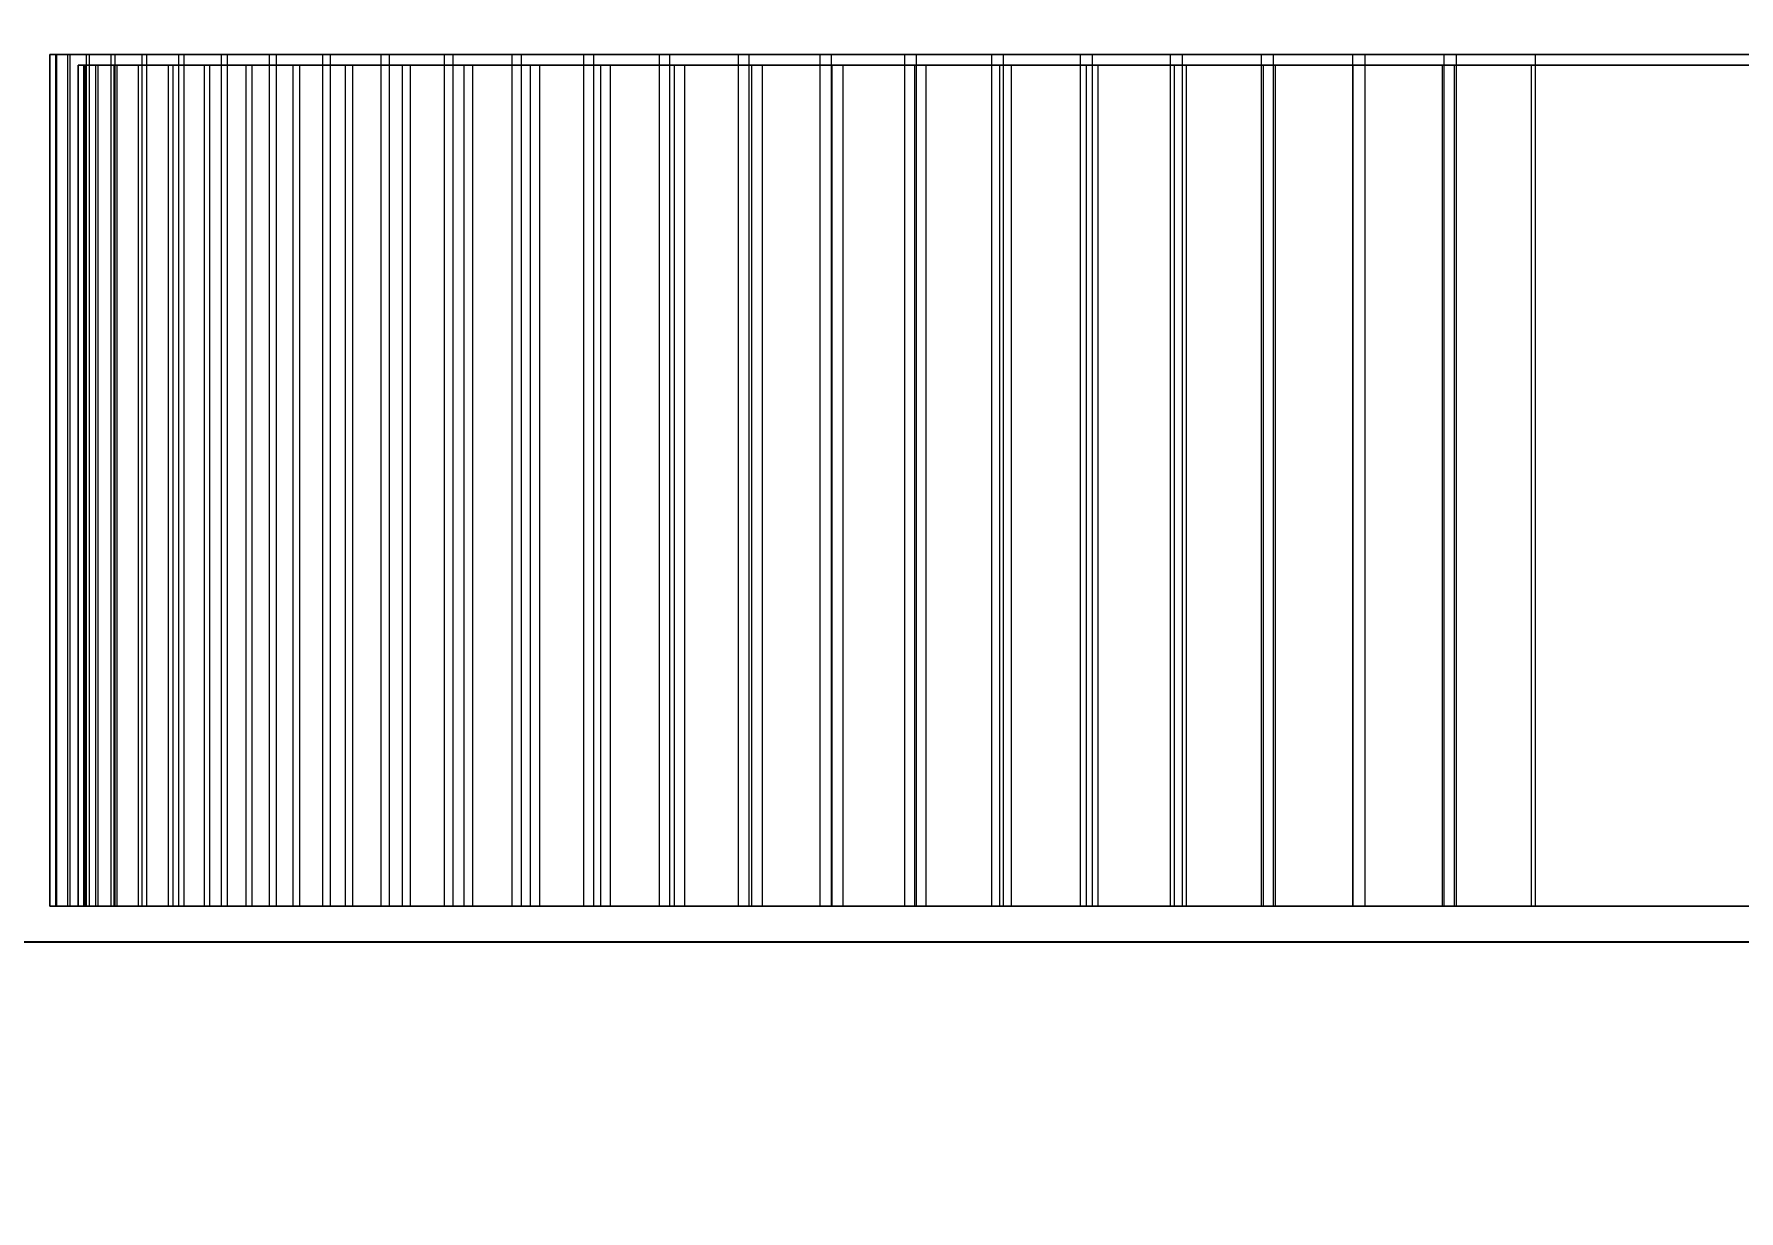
# Model space of a CAD drawing. Header units: millimetres. Extents: x -191664 to 191490, y -197311 to 10263.
# Drawn here: x 400.8 to 881, y -112285.8 to -111954.2 of the extents above; entities that cross this region are included whole.
import ezdxf

# ---------------------------------------------------------------- set-up
doc = ezdxf.new("R2010")
doc.units = ezdxf.units.MM
for name, color, linetype, lineweight in [('COTAS_O', 1, 'Continuous', 0), ('DET_briquetadora_superior', 7, 'Continuous', 0), ('R15_COTAS_TRANSPORTE_P', 1, 'Continuous', 0)]:
    doc.layers.add(name, color=color, linetype=linetype, lineweight=lineweight)
doc.dimstyles.new('PLANTA_20', dxfattribs={"dimtxt": 50, "dimasz": 30, "dimexe": 30, "dimexo": 16, "dimgap": 20, "dimtad": 1, "dimtih": 1, "dimtoh": 1, "dimdec": 1, "dimzin": 0, "dimdsep": 46, "dimcen": 0.09, "dimadec": 0, "dimazin": 0, "dimtfac": 1, "dimtdec": 4, "dimtofl": 0, "dimtmove": 0, "dimatfit": 3, "dimfxl": 1, "dimtolj": 1, "dimtzin": 0, "dimarcsym": 0})

# ---------------------------------------------------------------- blocks, each defined once
blk = doc.blocks.new('*D80')
at = {"layer": 'COTAS_O', "color": 0, "lineweight": -2, "transparency": 16777216}
for p, q in [((75, -111726), (75, -112240)), ((2275, -111726), (2275, -112240)), ((105, -112210), (2245, -112210))]:
    blk.add_line(p, q, dxfattribs=at)
at = {"layer": 'COTAS_O', "color": 0, "transparency": 16777216}
for points in [[(105, -112205), (105, -112215), (75, -112210)], [(2245, -112205), (2245, -112215), (2275, -112210)]]:
    blk.add_solid(points, dxfattribs=at)
at = {"layer": 'Defpoints', "color": 0, "transparency": 16777216}
for p in [(75, -111710), (2275, -111710), (2275, -112210)]:
    blk.add_point(p, dxfattribs=at)
blk = doc.blocks.new('*D131')
at = {"layer": 'Defpoints', "color": 0, "transparency": 16777216}
for p in [(1100, -183968.15), (1139.8, -184162.66), (1104.62, -184212), (1304.62, -184212), (1304.62, -184212)]:
    blk.add_point(p, dxfattribs=at)
at = {"layer": 'R15_COTAS_TRANSPORTE_P', "color": 0, "lineweight": -2, "transparency": 16777216}
blk.add_arc((1304.62, -184212), 172.05, 140.0034, 169.9966, dxfattribs=at)
at = {"layer": 'R15_COTAS_TRANSPORTE_P', "color": 0, "transparency": 16777216}
for points in [[(1169.28, -184097.88), (1176.35, -184104.95), (1194.03, -184080.2)], [(1140.17, -184182.55), (1130.2, -184181.68), (1132.57, -184212)]]:
    blk.add_solid(points, dxfattribs=at)
blk = doc.blocks.new('*D132')
at = {"layer": 'Defpoints', "color": 0, "transparency": 16777216}
for p in [(-500, -194490), (-500, -194490), (500, -194490), (203.29, -194656.68), (439.69, -194832.02)]:
    blk.add_point(p, dxfattribs=at)
at = {"layer": 'R15_COTAS_TRANSPORTE_P', "color": 0, "lineweight": -2, "transparency": 16777216}
blk.add_arc((-500, -194490), 722.77, 342.37834, 357.62166, dxfattribs=at)
at = {"layer": 'R15_COTAS_TRANSPORTE_P', "color": 0, "transparency": 16777216}
for points in [[(217.15, -194519.89), (227.15, -194520.1), (222.77, -194490)], [(193.59, -194710.42), (184.12, -194707.19), (179.18, -194737.2)]]:
    blk.add_solid(points, dxfattribs=at)
blk = doc.blocks.new('*D133')
at = {"layer": 'Defpoints', "color": 0, "transparency": 16777216}
for p in [(439.69, -194147.98), (217.89, -194406.09), (-500, -194490), (-500, -194490), (500, -194490)]:
    blk.add_point(p, dxfattribs=at)
at = {"layer": 'R15_COTAS_TRANSPORTE_P', "color": 0, "lineweight": -2, "transparency": 16777216}
blk.add_arc((-500, -194490), 722.77, 2.37834, 17.62166, dxfattribs=at)
at = {"layer": 'R15_COTAS_TRANSPORTE_P', "color": 0, "transparency": 16777216}
for points in [[(184.12, -194272.81), (193.59, -194269.58), (179.18, -194242.8)], [(227.15, -194459.9), (217.15, -194460.11), (222.77, -194490)]]:
    blk.add_solid(points, dxfattribs=at)

msp = doc.modelspace()

# ---------------------------------------------------------------- linework, layer by layer
at = {"layer": 'DET_briquetadora_superior', "color": 9, "true_color": 0xb9c3c2}
for p, q in [((405.17, -111960), (405.29, -111960)), ((406.84, -111960), (405.17, -111960)), ((405.17, -112200), (405.17, -111960)), ((405.29, -111960), (407.2, -111960)), ((405.29, -112200), (405.29, -111960)), ((410.31, -111960), (406.84, -111960)), ((406.84, -112200), (406.84, -111960)), ((407.2, -111960), (410.91, -111960)), ((407.2, -112200), (407.2, -111960)), ((415.54, -111960), (410.31, -111960)), ((410.31, -112200), (410.31, -111960)), ((410.91, -111960), (416.38, -111960)), ((410.91, -112200), (410.91, -111960)), ((422.52, -111960), (415.54, -111960)), ((415.54, -112200), (415.54, -111960)), ((416.38, -111960), (423.59, -111960)), ((416.38, -112200), (416.38, -111960)), ((431.21, -111960), (422.52, -111960)), ((422.52, -112200), (422.52, -111960)), ((423.59, -111960), (432.5, -111960)), ((423.59, -112200), (423.59, -111960)), ((441.56, -111960), (431.21, -111960)), ((431.21, -112200), (431.21, -111960)), ((432.5, -111960), (443.08, -111960)), ((432.5, -112200), (432.5, -111960)), ((453.54, -111960), (441.56, -111960)), ((441.56, -112200), (441.56, -111960)), ((443.08, -111960), (455.27, -111960)), ((443.08, -112200), (443.08, -111960)), ((467.08, -111960), (453.54, -111960)), ((453.54, -112200), (453.54, -111960)), ((455.27, -111960), (469.02, -111960)), ((455.27, -112200), (455.27, -111960)), ((482.11, -111960), (467.08, -111960)), ((467.08, -112200), (467.08, -111960)), ((469.02, -111960), (484.24, -111960)), ((469.02, -112200), (469.02, -111960)), ((498.57, -111960), (482.11, -111960)), ((482.11, -112200), (482.11, -111960)), ((484.24, -111960), (500.88, -111960)), ((484.24, -112200), (484.24, -111960)), ((516.36, -111960), (498.57, -111960)), ((498.57, -112200), (498.57, -111960)), ((500.88, -111960), (518.86, -111960)), ((500.88, -112200), (500.88, -111960)), ((535.42, -111960), (516.36, -111960)), ((516.36, -112200), (516.36, -111960)), ((518.86, -111960), (538.07, -111960)), ((518.86, -112200), (518.86, -111960)), ((555.63, -111960), (535.42, -111960)), ((535.42, -112200), (535.42, -111960)), ((538.07, -111960), (558.44, -111960)), ((538.07, -112200), (538.07, -111960)), ((576.91, -111960), (555.63, -111960)), ((555.63, -112200), (555.63, -111960)), ((558.44, -111960), (579.85, -111960)), ((558.44, -112200), (558.44, -111960)), ((599.16, -111960), (576.91, -111960)), ((576.91, -112200), (576.91, -111960)), ((579.85, -111960), (602.22, -111960)), ((579.85, -112200), (579.85, -111960)), ((622.25, -111960), (599.16, -111960)), ((599.16, -112200), (599.16, -111960)), ((602.22, -111960), (625.42, -111960)), ((602.22, -112200), (602.22, -111960)), ((646.09, -111960), (622.25, -111960)), ((622.25, -112200), (622.25, -111960)), ((625.42, -111960), (649.35, -111960)), ((625.42, -112200), (625.42, -111960)), ((670.56, -111960), (646.09, -111960)), ((646.09, -112200), (646.09, -111960)), ((649.35, -111960), (673.89, -111960)), ((649.35, -112200), (649.35, -111960)), ((695.53, -111960), (670.56, -111960)), ((670.56, -112200), (670.56, -111960)), ((673.89, -111960), (698.92, -111960)), ((673.89, -112200), (673.89, -111960)), ((720.88, -111960), (695.53, -111960)), ((695.53, -112200), (695.53, -111960)), ((698.92, -111960), (724.32, -111960)), ((698.92, -112200), (698.92, -111960)), ((746.5, -111960), (720.88, -111960)), ((720.88, -112200), (720.88, -111960)), ((724.32, -111960), (749.96, -111960)), ((724.32, -112200), (724.32, -111960)), ((772.26, -111960), (746.5, -111960)), ((746.5, -112200), (746.5, -111960)), ((749.96, -111960), (775.73, -111960)), ((749.96, -112200), (749.96, -111960)), ((798.03, -111960), (772.26, -111960)), ((772.26, -112200), (772.26, -111960)), ((775.73, -111960), (801.49, -111960)), ((775.73, -112200), (775.73, -111960)), ((823.69, -111960), (798.03, -111960)), ((798.03, -112200), (798.03, -111960)), ((801.49, -111960), (2558.6, -111960)), ((801.49, -112200), (801.49, -111960)), ((2570, -111960), (823.69, -111960)), ((823.69, -112200), (823.69, -111960)), ((414.8, -111963), (413.16, -111963)), ((413.16, -112200), (413.16, -111963)), ((413.16, -111963), (413.28, -111963)), ((413.28, -112200), (413.28, -111963)), ((413.28, -111963), (415.16, -111963)), ((418.19, -111963), (414.8, -111963)), ((414.8, -112200), (414.8, -111963)), ((415.16, -112200), (415.16, -111963)), ((415.16, -111963), (418.78, -111963)), ((423.31, -111963), (418.19, -111963)), ((418.19, -112200), (418.19, -111963)), ((418.78, -112200), (418.78, -111963)), ((418.78, -111963), (424.13, -111963)), ((430.14, -111963), (423.31, -111963)), ((423.31, -112200), (423.31, -111963)), ((424.13, -112200), (424.13, -111963)), ((424.13, -111963), (431.18, -111963)), ((438.64, -111963), (430.14, -111963)), ((430.14, -112200), (430.14, -111963)), ((431.18, -112200), (431.18, -111963)), ((431.18, -111963), (439.91, -111963)), ((448.77, -111963), (438.64, -111963)), ((438.64, -112200), (438.64, -111963)), ((439.91, -112200), (439.91, -111963)), ((439.91, -111963), (450.26, -111963)), ((460.49, -111963), (448.77, -111963)), ((448.77, -112200), (448.77, -111963)), ((450.26, -112200), (450.26, -111963)), ((450.26, -111963), (462.19, -111963)), ((473.74, -111963), (460.49, -111963)), ((460.49, -112200), (460.49, -111963)), ((462.19, -112200), (462.19, -111963)), ((462.19, -111963), (475.63, -111963)), ((488.45, -111963), (473.74, -111963)), ((473.74, -112200), (473.74, -111963)), ((475.63, -112200), (475.63, -111963)), ((475.63, -111963), (490.53, -111963)), ((504.54, -111963), (488.45, -111963)), ((488.45, -112200), (488.45, -111963)), ((490.53, -112200), (490.53, -111963)), ((490.53, -111963), (506.81, -111963)), ((521.96, -111963), (504.54, -111963)), ((504.54, -112200), (504.54, -111963)), ((506.81, -112200), (506.81, -111963)), ((506.81, -111963), (524.39, -111963)), ((540.6, -111963), (521.96, -111963)), ((521.96, -112200), (521.96, -111963)), ((524.39, -112200), (524.39, -111963)), ((524.39, -111963), (543.19, -111963)), ((560.38, -111963), (540.6, -111963)), ((540.6, -112200), (540.6, -111963)), ((543.19, -112200), (543.19, -111963)), ((543.19, -111963), (563.12, -111963)), ((581.2, -111963), (560.38, -111963)), ((560.38, -112200), (560.38, -111963)), ((563.12, -112200), (563.12, -111963)), ((563.12, -111963), (584.07, -111963)), ((602.96, -111963), (581.2, -111963)), ((581.2, -112200), (581.2, -111963)), ((584.07, -112200), (584.07, -111963)), ((584.07, -111963), (605.95, -111963)), ((625.56, -111963), (602.96, -111963)), ((602.96, -112200), (602.96, -111963)), ((605.95, -112200), (605.95, -111963)), ((605.95, -111963), (628.65, -111963)), ((648.88, -111963), (625.56, -111963)), ((625.56, -112200), (625.56, -111963)), ((628.65, -112200), (628.65, -111963)), ((628.65, -111963), (652.06, -111963)), ((672.81, -111963), (648.88, -111963)), ((648.88, -112200), (648.88, -111963)), ((652.06, -112200), (652.06, -111963)), ((652.06, -111963), (676.07, -111963)), ((697.25, -111963), (672.81, -111963)), ((672.81, -112200), (672.81, -111963)), ((676.07, -112200), (676.07, -111963)), ((676.07, -111963), (700.56, -111963)), ((722.05, -111963), (697.25, -111963)), ((697.25, -112200), (697.25, -111963)), ((700.56, -112200), (700.56, -111963)), ((700.56, -111963), (725.41, -111963)), ((747.12, -111963), (722.05, -111963)), ((722.05, -112200), (722.05, -111963)), ((725.41, -112200), (725.41, -111963)), ((725.41, -111963), (750.5, -111963)), ((772.32, -111963), (747.12, -111963)), ((747.12, -112200), (747.12, -111963)), ((750.5, -112200), (750.5, -111963)), ((750.5, -111963), (775.71, -111963)), ((797.54, -111963), (772.32, -111963)), ((772.32, -112200), (772.32, -111963)), ((775.71, -112200), (775.71, -111963)), ((775.71, -111963), (800.92, -111963)), ((822.64, -111963), (797.54, -111963)), ((797.54, -112200), (797.54, -111963)), ((800.92, -112200), (800.92, -111963)), ((800.92, -111963), (2558.03, -111963)), ((2568.95, -111963), (822.64, -111963)), ((822.64, -112200), (822.64, -111963)), ((406.84, -112200), (405.17, -112200)), ((405.17, -112200), (405.29, -112200)), ((405.29, -112200), (407.2, -112200)), ((410.31, -112200), (406.84, -112200)), ((407.2, -112200), (410.91, -112200)), ((415.54, -112200), (410.31, -112200)), ((410.91, -112200), (416.38, -112200)), ((413.16, -112200), (413.28, -112200)), ((414.8, -112200), (413.16, -112200)), ((413.28, -112200), (415.16, -112200)), ((418.19, -112200), (414.8, -112200)), ((415.16, -112200), (418.78, -112200)), ((422.52, -112200), (415.54, -112200)), ((416.38, -112200), (423.59, -112200)), ((423.31, -112200), (418.19, -112200)), ((418.78, -112200), (424.13, -112200)), ((431.21, -112200), (422.52, -112200)), ((430.14, -112200), (423.31, -112200)), ((423.59, -112200), (432.5, -112200)), ((424.13, -112200), (431.18, -112200)), ((438.64, -112200), (430.14, -112200)), ((431.18, -112200), (439.91, -112200)), ((441.56, -112200), (431.21, -112200)), ((432.5, -112200), (443.08, -112200)), ((448.77, -112200), (438.64, -112200)), ((439.91, -112200), (450.26, -112200)), ((453.54, -112200), (441.56, -112200)), ((443.08, -112200), (455.27, -112200)), ((460.49, -112200), (448.77, -112200)), ((450.26, -112200), (462.19, -112200)), ((467.08, -112200), (453.54, -112200)), ((455.27, -112200), (469.02, -112200)), ((473.74, -112200), (460.49, -112200)), ((462.19, -112200), (475.63, -112200)), ((482.11, -112200), (467.08, -112200)), ((469.02, -112200), (484.24, -112200)), ((488.45, -112200), (473.74, -112200)), ((475.63, -112200), (490.53, -112200)), ((498.57, -112200), (482.11, -112200)), ((484.24, -112200), (500.88, -112200)), ((504.54, -112200), (488.45, -112200)), ((490.53, -112200), (506.81, -112200)), ((516.36, -112200), (498.57, -112200)), ((500.88, -112200), (518.86, -112200)), ((521.96, -112200), (504.54, -112200)), ((506.81, -112200), (524.39, -112200)), ((535.42, -112200), (516.36, -112200)), ((518.86, -112200), (538.07, -112200)), ((540.6, -112200), (521.96, -112200)), ((524.39, -112200), (543.19, -112200)), ((555.63, -112200), (535.42, -112200)), ((538.07, -112200), (558.44, -112200)), ((560.38, -112200), (540.6, -112200)), ((543.19, -112200), (563.12, -112200)), ((576.91, -112200), (555.63, -112200)), ((558.44, -112200), (579.85, -112200)), ((581.2, -112200), (560.38, -112200)), ((563.12, -112200), (584.07, -112200)), ((599.16, -112200), (576.91, -112200)), ((579.85, -112200), (602.22, -112200)), ((602.96, -112200), (581.2, -112200)), ((584.07, -112200), (605.95, -112200)), ((622.25, -112200), (599.16, -112200)), ((602.22, -112200), (625.42, -112200)), ((625.56, -112200), (602.96, -112200)), ((605.95, -112200), (628.65, -112200)), ((646.09, -112200), (622.25, -112200)), ((625.42, -112200), (649.35, -112200)), ((648.88, -112200), (625.56, -112200)), ((628.65, -112200), (652.06, -112200)), ((670.56, -112200), (646.09, -112200)), ((672.81, -112200), (648.88, -112200)), ((649.35, -112200), (673.89, -112200)), ((652.06, -112200), (676.07, -112200)), ((695.53, -112200), (670.56, -112200)), ((697.25, -112200), (672.81, -112200)), ((673.89, -112200), (698.92, -112200)), ((676.07, -112200), (700.56, -112200)), ((720.88, -112200), (695.53, -112200)), ((722.05, -112200), (697.25, -112200)), ((698.92, -112200), (724.32, -112200)), ((700.56, -112200), (725.41, -112200)), ((746.5, -112200), (720.88, -112200)), ((747.12, -112200), (722.05, -112200)), ((724.32, -112200), (749.96, -112200)), ((725.41, -112200), (750.5, -112200)), ((772.26, -112200), (746.5, -112200)), ((772.32, -112200), (747.12, -112200)), ((749.96, -112200), (775.73, -112200)), ((750.5, -112200), (775.71, -112200)), ((798.03, -112200), (772.26, -112200)), ((797.54, -112200), (772.32, -112200)), ((775.71, -112200), (800.92, -112200)), ((775.73, -112200), (801.49, -112200)), ((822.64, -112200), (797.54, -112200)), ((823.69, -112200), (798.03, -112200)), ((800.92, -112200), (2558.03, -112200)), ((801.49, -112200), (2558.6, -112200)), ((2568.95, -112200), (822.64, -112200)), ((2570, -112200), (823.69, -112200))]:
    msp.add_line(p, q, dxfattribs=at)

# ---------------------------------------------------------------- dimensions: what is measured, and where the dimension line sits
at = {"layer": 'COTAS_O'}
dim = msp.add_aligned_dim(p1=(75, -111710), p2=(2275, -111710), distance=-500, text='<> O', dimstyle='PLANTA_20', dxfattribs=at)
dim.commit()
dim.dimension.update_dxf_attribs({"geometry": '*D80', "text_midpoint": (1175, -112210)})
at = {"layer": 'R15_COTAS_TRANSPORTE_P'}
for base, line1, line2, picture, middle in [((217.89, -194406.09), ((-500, -194490), (500, -194490)), ((-500, -194490), (439.69, -194147.98)), '*D133', (191490.46, -33543.69)), ((203.29, -194656.68), ((-500, -194490), (500, -194490)), ((-500, -194490), (439.69, -194832.02)), '*D132', (-191664.11, -34001.98)), ((1139.8, -184162.66), ((1304.62, -184212), (1104.62, -184212)), ((1304.62, -184212), (1100, -183968.15)), '*D131', (-166426.35, -78863.51))]:
    dim = msp.add_angular_dim_2l(base=base, line1=line1, line2=line2, dimstyle='PLANTA_20', dxfattribs=at)
    dim.commit()
    dim.dimension.update_dxf_attribs({"geometry": picture, "text_midpoint": middle})

doc.saveas('drawing.dxf')
